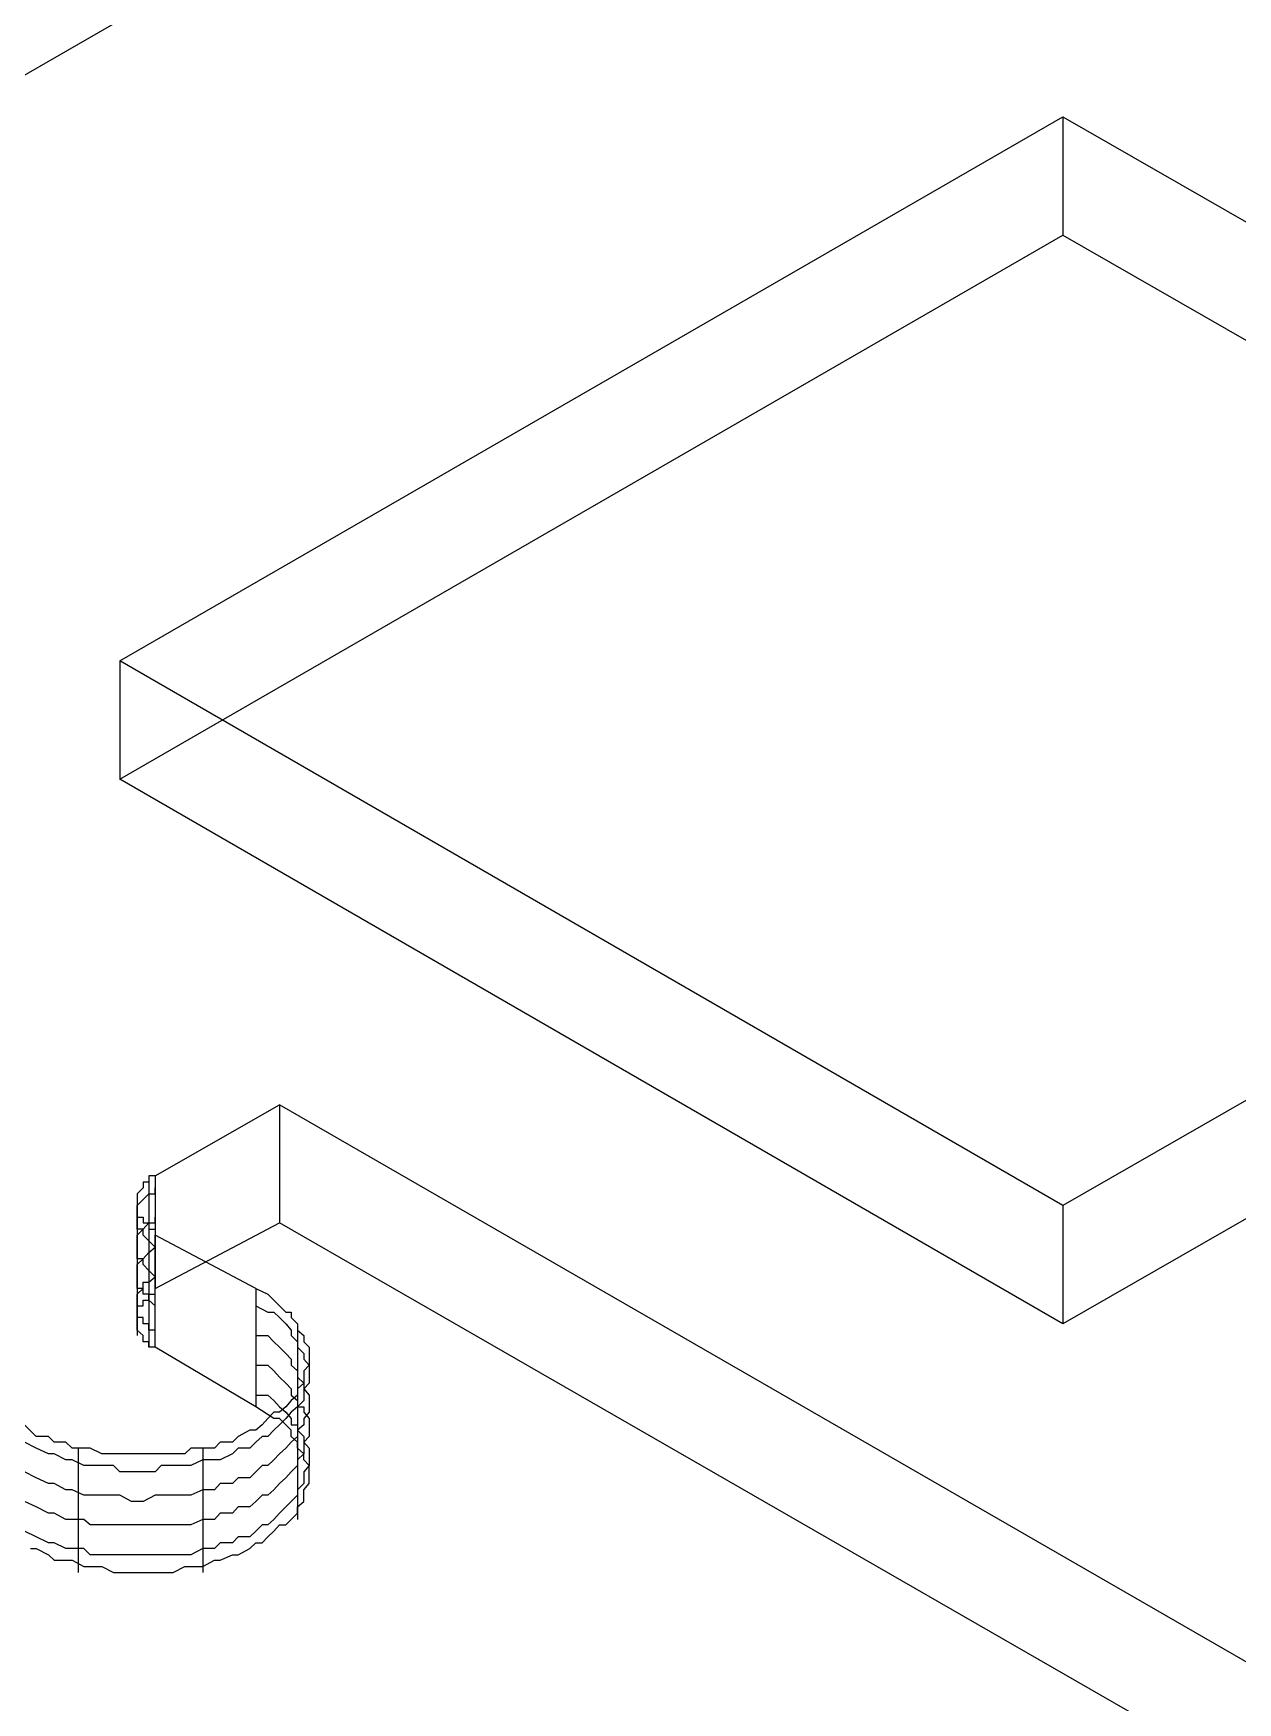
# Model space of a CAD drawing. Header units: millimetres. Extents: x 0 to 2112, y 8 to 1252.
# Drawn here: x 894.8 to 948.4, y 473 to 547.3 of the extents above; entities that cross this region are included whole.
import ezdxf

# ---------------------------------------------------------------- set-up
doc = ezdxf.new("R2010")
doc.units = ezdxf.units.MM
doc.layers.get('0').update_dxf_attribs({"linetype": 'CONTINUOUS'})

msp = doc.modelspace()

# ---------------------------------------------------------------- linework, layer by layer
at = {"color": 9}
for p, q in [((911.253, 555.202), (869.29, 530.983)), ((911.253, 555.202), (869.29, 530.983)), ((898.606, 519.384), (940.569, 543.602)), ((898.606, 519.384), (940.569, 543.602)), ((940.569, 543.602), (982.807, 519.384)), ((940.569, 543.602), (940.569, 538.339)), ((940.569, 543.602), (940.569, 538.339)), ((940.569, 543.602), (982.807, 519.384)), ((898.606, 514.121), (940.569, 538.339)), ((898.606, 514.121), (940.569, 538.339)), ((940.569, 538.339), (982.807, 514.121)), ((940.569, 538.339), (982.807, 514.121)), ((940.569, 495.138), (898.606, 519.384)), ((898.606, 519.384), (898.606, 514.121)), ((940.569, 495.138), (898.606, 519.384)), ((898.606, 519.384), (898.606, 514.121)), ((982.807, 519.384), (940.569, 495.138)), ((982.807, 519.384), (940.569, 495.138)), ((940.569, 489.878), (898.606, 514.121)), ((940.569, 489.878), (898.606, 514.121)), ((982.807, 514.121), (940.569, 489.878)), ((982.807, 514.121), (940.569, 489.878)), ((900.176, 496.461), (905.715, 499.629)), ((900.176, 496.461), (905.715, 499.629)), ((905.715, 499.629), (905.715, 494.369)), ((1125.08, 373.165), (905.715, 499.629)), ((905.715, 499.629), (905.715, 494.369)), ((1125.08, 373.165), (905.715, 499.629)), ((900.176, 496.461), (899.901, 496.461)), ((899.901, 496.461), (899.901, 496.185)), ((900.176, 496.461), (899.901, 496.461)), ((899.901, 496.461), (899.901, 496.185)), ((900.176, 496.461), (900.176, 491.444)), ((900.176, 496.461), (900.176, 496.461)), ((900.176, 496.461), (900.176, 491.444)), ((900.176, 496.461), (900.176, 496.461)), ((899.654, 495.935), (899.379, 495.66)), ((899.654, 495.935), (899.379, 495.66)), ((899.379, 495.66), (899.379, 490.4)), ((899.379, 495.66), (899.379, 495.66)), ((899.379, 495.66), (899.379, 495.66)), ((899.379, 495.66), (899.379, 495.413)), ((899.379, 495.66), (899.379, 495.66)), ((899.379, 495.66), (899.379, 495.66)), ((899.379, 495.66), (899.379, 495.413)), ((899.901, 496.185), (899.654, 496.185)), ((899.654, 496.185), (899.654, 495.935)), ((899.901, 496.185), (899.654, 496.185)), ((899.654, 496.185), (899.654, 495.935)), ((899.654, 495.935), (899.654, 495.935)), ((899.654, 495.935), (899.654, 495.935)), ((899.654, 495.413), (899.901, 495.66)), ((899.901, 496.185), (899.901, 491.197)), ((899.901, 496.185), (899.901, 496.185)), ((899.901, 496.185), (899.901, 496.185)), ((899.901, 495.66), (899.901, 495.66)), ((899.901, 495.66), (900.176, 495.66)), ((900.176, 495.66), (900.176, 495.935)), ((900.176, 495.935), (900.176, 495.66)), ((899.379, 495.138), (899.654, 495.413)), ((899.379, 495.413), (899.379, 495.413)), ((899.379, 495.413), (899.379, 495.138)), ((899.379, 495.413), (899.379, 495.413)), ((899.379, 495.413), (899.379, 495.138)), ((899.379, 494.891), (899.379, 495.138)), ((899.379, 495.138), (899.379, 495.138)), ((899.379, 495.138), (899.379, 495.138)), ((899.379, 495.138), (899.379, 494.891)), ((899.379, 495.138), (899.379, 495.138)), ((899.379, 495.138), (899.379, 494.891)), ((899.379, 494.891), (899.379, 489.599)), ((899.379, 494.616), (899.379, 494.891)), ((899.379, 494.891), (899.379, 494.891)), ((899.379, 494.891), (899.379, 494.891)), ((899.379, 494.891), (899.379, 494.891)), ((899.379, 494.891), (899.379, 494.616)), ((899.379, 494.891), (899.379, 494.891)), ((899.379, 494.891), (899.379, 494.891)), ((899.379, 494.891), (899.379, 494.616)), ((899.654, 495.413), (899.654, 495.413)), ((899.654, 495.413), (899.654, 495.413)), ((940.569, 495.138), (940.569, 489.878)), ((940.569, 495.138), (940.569, 489.878)), ((899.379, 494.369), (899.379, 494.616)), ((899.379, 494.616), (899.379, 494.616)), ((899.379, 494.616), (899.379, 494.616)), ((899.379, 494.616), (899.654, 494.616)), ((899.379, 494.616), (899.654, 494.616)), ((899.379, 494.09), (899.379, 494.369)), ((899.379, 494.369), (899.379, 494.369)), ((899.654, 494.616), (899.654, 494.369)), ((899.654, 494.616), (899.654, 494.369)), ((899.654, 494.09), (899.901, 494.369)), ((899.654, 494.369), (899.654, 494.369)), ((899.654, 494.369), (899.901, 494.369)), ((899.654, 494.369), (899.654, 494.369)), ((899.654, 494.369), (899.901, 494.369)), ((899.901, 494.369), (899.901, 489.077)), ((899.901, 494.369), (899.901, 494.369)), ((899.901, 494.369), (900.176, 494.369)), ((899.901, 494.369), (899.901, 494.09)), ((899.901, 494.369), (899.901, 494.09)), ((900.176, 494.369), (900.176, 494.616)), ((900.176, 494.616), (900.176, 494.369)), ((900.176, 491.444), (905.715, 494.369)), ((900.176, 491.444), (905.715, 494.369)), ((1125.08, 368.18), (905.715, 494.369)), ((1125.08, 368.18), (905.715, 494.369)), ((899.654, 494.09), (899.379, 494.09)), ((899.379, 494.09), (899.379, 494.09)), ((899.379, 493.815), (899.654, 494.09)), ((899.379, 493.568), (899.379, 493.815)), ((899.379, 493.815), (899.379, 493.815)), ((899.379, 493.293), (899.379, 493.568)), ((899.379, 493.568), (899.379, 493.568)), ((899.379, 493.568), (899.379, 493.568)), ((899.654, 493.815), (899.654, 494.09)), ((899.654, 494.09), (899.654, 494.09)), ((899.654, 494.09), (899.654, 494.09)), ((899.901, 493.568), (899.654, 493.815)), ((899.654, 493.815), (899.654, 493.815)), ((899.901, 494.09), (900.176, 494.09)), ((899.901, 494.09), (900.176, 494.09)), ((900.176, 493.293), (899.901, 493.568)), ((899.901, 493.568), (899.901, 493.568)), ((899.901, 493.568), (899.901, 493.568)), ((900.176, 494.09), (900.176, 493.815)), ((900.176, 494.09), (900.176, 493.815)), ((900.176, 488.83), (900.176, 493.815)), ((904.667, 491.444), (900.176, 493.815)), ((900.176, 488.83), (900.176, 493.815)), ((904.667, 491.444), (900.176, 493.815)), ((899.379, 493.046), (899.379, 493.293)), ((899.379, 493.293), (899.379, 493.293)), ((899.379, 492.767), (899.379, 493.046)), ((899.379, 493.046), (899.379, 493.046)), ((899.654, 492.767), (899.379, 492.767)), ((899.379, 492.767), (899.379, 492.767)), ((899.379, 492.52), (899.654, 492.767)), ((899.654, 492.767), (899.901, 493.046)), ((899.654, 492.52), (899.654, 492.767)), ((899.654, 492.767), (899.654, 492.767)), ((899.654, 492.767), (899.654, 492.767)), ((899.901, 493.046), (900.176, 493.293)), ((899.901, 493.046), (899.901, 493.046)), ((900.176, 493.293), (900.176, 493.293)), ((900.176, 493.293), (900.176, 493.293)), ((900.176, 493.293), (900.176, 493.046)), ((899.379, 492.245), (899.379, 492.52)), ((899.379, 492.52), (899.379, 492.52)), ((899.379, 491.97), (899.379, 492.245)), ((899.379, 492.245), (899.379, 492.245)), ((899.379, 492.245), (899.379, 492.245)), ((899.379, 491.723), (899.379, 491.97)), ((899.379, 491.97), (899.379, 491.97)), ((899.901, 492.245), (899.654, 492.52)), ((899.654, 492.52), (899.654, 492.52)), ((900.176, 491.97), (899.901, 492.245)), ((899.901, 492.245), (899.901, 492.245)), ((899.901, 492.245), (899.901, 492.245)), ((899.901, 491.723), (900.176, 491.97)), ((900.176, 491.97), (900.176, 491.97)), ((900.176, 491.97), (900.176, 491.97)), ((900.176, 491.97), (900.176, 491.723)), ((899.379, 491.444), (899.379, 491.723)), ((899.379, 491.723), (899.379, 491.723)), ((899.654, 491.444), (899.379, 491.444)), ((899.379, 491.444), (899.379, 491.444)), ((899.379, 491.197), (899.654, 491.444)), ((899.379, 490.922), (899.379, 491.197)), ((899.379, 491.197), (899.379, 491.197)), ((899.379, 491.197), (899.379, 491.197)), ((899.654, 491.444), (899.654, 491.723)), ((899.654, 491.723), (899.901, 491.723)), ((899.654, 491.197), (899.654, 491.444)), ((899.654, 491.444), (899.654, 491.444)), ((899.901, 491.197), (899.654, 491.197)), ((899.654, 491.197), (899.654, 491.197)), ((899.901, 491.723), (899.901, 491.723)), ((899.901, 490.922), (899.901, 491.197)), ((899.901, 491.197), (900.176, 491.197)), ((899.901, 491.197), (899.901, 490.922)), ((899.901, 490.922), (899.901, 491.197)), ((899.901, 490.922), (899.901, 491.197)), ((899.901, 491.197), (900.176, 491.197)), ((900.176, 491.197), (900.176, 491.444)), ((900.176, 491.197), (900.176, 491.444)), ((904.667, 491.444), (904.667, 486.184)), ((904.667, 491.444), (904.667, 486.184)), ((904.667, 491.444), (905.192, 491.197)), ((904.667, 491.444), (905.192, 491.197)), ((905.192, 491.197), (905.468, 490.922)), ((905.192, 491.197), (905.468, 490.922)), ((899.379, 490.675), (899.379, 490.922)), ((899.379, 490.922), (899.379, 490.922)), ((899.379, 490.4), (899.379, 490.675)), ((899.379, 490.675), (899.379, 490.675)), ((899.379, 490.675), (899.654, 490.675)), ((899.379, 490.4), (899.379, 490.675)), ((899.379, 490.675), (899.379, 490.675)), ((899.379, 490.4), (899.379, 490.675)), ((899.379, 490.675), (899.379, 490.675)), ((899.379, 490.675), (899.654, 490.675)), ((899.654, 490.675), (899.654, 490.922)), ((899.654, 490.922), (899.654, 490.922)), ((899.654, 490.922), (899.901, 490.922)), ((899.654, 490.675), (899.654, 490.922)), ((899.654, 490.922), (899.654, 490.922)), ((899.654, 490.922), (899.901, 490.922)), ((900.176, 490.675), (899.901, 490.922)), ((899.901, 490.922), (899.901, 490.922)), ((900.176, 490.675), (900.176, 490.675)), ((904.667, 490.675), (905.192, 490.4)), ((905.468, 490.922), (905.715, 490.675)), ((905.468, 490.922), (905.715, 490.675)), ((905.715, 490.675), (905.99, 490.4)), ((905.715, 490.675), (905.99, 490.4)), ((899.379, 490.153), (899.379, 490.4)), ((899.379, 490.4), (899.379, 490.4)), ((899.379, 490.4), (899.379, 490.153)), ((899.379, 490.153), (899.379, 490.4)), ((899.379, 490.4), (899.379, 490.4)), ((899.379, 490.4), (899.379, 490.4)), ((899.379, 490.153), (899.379, 490.4)), ((899.379, 490.4), (899.379, 490.4)), ((899.379, 489.878), (899.379, 490.153)), ((899.379, 490.153), (899.379, 490.153)), ((899.654, 490.153), (899.379, 490.153)), ((899.379, 489.878), (899.379, 490.153)), ((899.379, 490.153), (899.379, 490.153)), ((899.379, 489.599), (899.379, 489.878)), ((899.379, 489.878), (899.379, 489.878)), ((899.379, 489.878), (899.379, 489.878)), ((899.379, 489.599), (899.379, 489.878)), ((899.379, 489.878), (899.379, 489.878)), ((899.379, 489.878), (899.379, 489.878)), ((899.654, 489.878), (899.654, 490.153)), ((899.901, 489.878), (899.654, 489.878)), ((899.654, 489.878), (899.654, 489.878)), ((899.901, 489.599), (899.901, 489.878)), ((905.192, 490.4), (905.468, 490.4)), ((905.468, 490.4), (905.715, 490.153)), ((905.715, 490.153), (905.99, 489.878)), ((905.99, 490.4), (906.24, 490.4)), ((905.99, 490.4), (906.24, 490.4)), ((905.99, 489.878), (906.24, 489.599)), ((906.24, 490.4), (906.24, 490.153)), ((906.24, 490.4), (906.24, 490.153)), ((906.24, 490.153), (906.512, 489.878)), ((906.24, 490.153), (906.512, 489.878)), ((906.512, 489.878), (906.512, 484.861)), ((906.512, 489.878), (906.512, 489.599)), ((906.512, 489.878), (906.512, 489.599)), ((899.654, 489.352), (899.379, 489.599)), ((899.379, 489.599), (899.379, 489.599)), ((899.379, 489.599), (899.379, 489.352)), ((899.654, 489.352), (899.379, 489.599)), ((899.379, 489.599), (899.379, 489.599)), ((899.654, 489.077), (899.654, 489.352)), ((899.654, 489.352), (899.654, 489.352)), ((899.654, 489.077), (899.654, 489.352)), ((899.654, 489.352), (899.654, 489.352)), ((899.901, 489.077), (899.654, 489.077)), ((899.901, 489.077), (899.654, 489.077)), ((900.176, 489.599), (899.901, 489.599)), ((899.901, 489.599), (899.901, 489.599)), ((899.901, 488.83), (899.901, 489.077)), ((899.901, 489.077), (899.901, 489.077)), ((899.901, 489.077), (899.901, 488.83)), ((899.901, 488.83), (899.901, 489.077)), ((899.901, 489.077), (899.901, 489.077)), ((900.176, 489.352), (900.176, 489.599)), ((904.667, 489.352), (905.192, 489.352)), ((905.192, 489.352), (905.468, 489.077)), ((905.468, 489.077), (905.715, 488.83)), ((906.24, 489.599), (906.24, 489.352)), ((906.24, 489.352), (906.512, 489.077)), ((906.512, 489.599), (906.791, 489.352)), ((906.512, 489.599), (906.791, 489.352)), ((906.512, 489.077), (906.512, 488.83)), ((906.791, 489.352), (906.791, 489.077)), ((906.791, 489.352), (906.791, 489.077)), ((906.791, 489.077), (907.037, 488.83)), ((906.791, 489.077), (907.037, 488.83)), ((900.176, 488.83), (899.901, 488.83)), ((900.176, 488.83), (899.901, 488.83)), ((904.667, 486.184), (900.176, 488.83)), ((900.176, 488.83), (900.176, 488.83)), ((900.176, 488.83), (900.176, 488.83)), ((904.667, 486.184), (900.176, 488.83)), ((905.715, 488.83), (905.99, 488.555)), ((905.99, 488.555), (906.24, 488.304)), ((906.24, 488.304), (906.24, 488.029)), ((906.512, 488.83), (906.791, 488.555)), ((906.791, 488.555), (906.791, 488.304)), ((906.791, 488.304), (907.037, 488.029)), ((907.037, 488.83), (907.037, 488.555)), ((907.037, 488.83), (907.037, 488.555)), ((907.037, 488.555), (907.037, 488.304)), ((907.037, 488.555), (907.037, 488.304)), ((907.037, 488.304), (907.037, 488.029)), ((907.037, 488.304), (907.037, 488.029)), ((904.667, 488.029), (905.192, 488.029)), ((905.192, 488.029), (905.468, 487.782)), ((905.468, 487.782), (905.715, 487.507)), ((905.715, 487.507), (905.99, 487.232)), ((906.24, 488.029), (906.512, 487.782)), ((906.512, 487.782), (906.512, 487.507)), ((906.512, 487.507), (906.791, 487.232)), ((907.037, 488.029), (906.791, 487.782)), ((907.037, 488.029), (906.791, 487.782)), ((906.791, 487.782), (906.791, 487.507)), ((906.791, 487.782), (906.791, 487.507)), ((906.791, 487.507), (906.791, 487.232)), ((906.791, 487.507), (906.791, 487.232)), ((907.037, 488.029), (907.037, 487.782)), ((907.037, 487.782), (907.037, 487.507)), ((907.037, 487.507), (907.037, 487.232)), ((905.99, 487.232), (906.24, 486.982)), ((906.24, 486.982), (906.24, 486.706)), ((906.791, 487.232), (906.512, 486.982)), ((906.791, 487.232), (906.512, 486.982)), ((906.512, 486.982), (906.512, 486.706)), ((906.512, 486.982), (906.512, 486.706)), ((907.037, 487.232), (906.791, 486.982)), ((906.791, 487.232), (906.791, 486.982)), ((906.791, 486.982), (906.791, 486.706)), ((906.791, 486.982), (907.037, 486.706)), ((904.667, 486.706), (905.192, 486.706)), ((905.468, 485.662), (904.667, 486.184)), ((905.468, 485.662), (904.667, 486.184)), ((905.192, 486.706), (905.468, 486.459)), ((905.468, 486.459), (905.715, 486.184)), ((905.715, 486.184), (905.99, 485.937)), ((905.99, 486.184), (905.715, 485.937)), ((905.99, 486.184), (905.715, 485.937)), ((906.24, 486.459), (905.99, 486.184)), ((906.24, 486.459), (905.99, 486.184)), ((906.24, 486.706), (906.512, 486.459)), ((906.512, 486.706), (906.24, 486.459)), ((906.512, 486.706), (906.24, 486.459)), ((906.512, 486.184), (906.24, 485.937)), ((906.512, 486.706), (906.512, 481.446)), ((906.791, 486.459), (906.512, 486.184)), ((906.512, 486.459), (906.512, 486.184)), ((906.512, 486.184), (906.512, 486.184)), ((906.512, 486.184), (906.791, 486.184)), ((906.791, 486.706), (906.791, 486.459)), ((906.791, 486.184), (906.791, 485.937)), ((907.037, 486.706), (907.037, 486.459)), ((907.037, 486.459), (907.037, 486.184)), ((907.037, 486.184), (907.037, 485.937)), ((894.888, 484.861), (894.362, 485.383)), ((894.888, 484.861), (894.362, 485.383)), ((904.946, 485.383), (904.667, 485.136)), ((904.946, 485.383), (904.667, 485.136)), ((905.192, 485.662), (904.946, 485.383)), ((905.192, 485.662), (904.946, 485.383)), ((905.468, 485.937), (905.192, 485.662)), ((905.468, 485.937), (905.192, 485.662)), ((905.715, 485.937), (905.468, 485.937)), ((905.715, 485.937), (905.468, 485.937)), ((905.715, 485.662), (905.468, 485.662)), ((905.715, 485.662), (905.468, 485.662)), ((905.715, 485.383), (905.468, 485.136)), ((905.99, 485.383), (905.715, 485.662)), ((905.99, 485.662), (905.715, 485.383)), ((905.99, 485.383), (905.715, 485.662)), ((906.24, 485.937), (905.99, 485.662)), ((905.99, 485.937), (906.24, 485.662)), ((906.24, 485.136), (905.99, 485.383)), ((906.24, 485.136), (905.99, 485.383)), ((906.24, 485.662), (906.24, 485.383)), ((906.24, 485.383), (906.512, 485.383)), ((906.791, 485.383), (906.512, 485.136)), ((906.512, 485.383), (906.512, 485.136)), ((907.037, 485.937), (906.791, 485.662)), ((906.791, 485.937), (907.037, 485.662)), ((906.791, 485.662), (906.791, 485.383)), ((906.791, 485.383), (906.791, 485.383)), ((907.037, 485.662), (907.037, 485.383)), ((907.037, 485.383), (907.037, 485.136)), ((894.888, 484.339), (894.362, 484.614)), ((895.438, 484.861), (894.888, 484.861)), ((895.438, 484.861), (894.888, 484.861)), ((895.685, 484.614), (895.438, 484.861)), ((895.685, 484.614), (895.438, 484.861)), ((896.211, 484.614), (895.685, 484.614)), ((896.211, 484.614), (895.685, 484.614)), ((896.486, 484.339), (896.211, 484.614)), ((896.486, 484.339), (896.211, 484.614)), ((903.069, 484.614), (902.822, 484.339)), ((903.069, 484.614), (902.822, 484.339)), ((903.623, 484.614), (903.069, 484.614)), ((903.623, 484.614), (903.069, 484.614)), ((903.87, 484.861), (903.623, 484.614)), ((903.87, 484.861), (903.623, 484.614)), ((904.392, 485.136), (903.87, 484.861)), ((904.392, 485.136), (903.87, 484.861)), ((904.667, 485.136), (904.392, 485.136)), ((904.667, 485.136), (904.392, 485.136)), ((904.667, 484.614), (904.392, 484.339)), ((904.946, 484.861), (904.667, 484.614)), ((905.192, 484.861), (904.946, 484.861)), ((905.468, 485.136), (905.192, 484.861)), ((906.24, 484.614), (905.99, 484.339)), ((906.24, 484.861), (906.24, 485.136)), ((906.24, 484.861), (906.24, 485.136)), ((906.512, 484.614), (906.24, 484.861)), ((906.512, 484.861), (906.24, 484.614)), ((906.512, 484.614), (906.24, 484.861)), ((906.512, 485.136), (906.512, 484.861)), ((906.512, 485.136), (906.791, 484.861)), ((906.512, 484.861), (906.512, 484.614)), ((906.512, 484.339), (906.512, 484.614)), ((906.512, 484.339), (906.512, 484.614)), ((907.037, 484.861), (906.791, 484.614)), ((906.791, 484.861), (906.791, 484.614)), ((906.791, 484.614), (906.791, 484.339)), ((906.791, 484.614), (907.037, 484.339)), ((907.037, 485.136), (907.037, 484.861)), ((895.438, 484.089), (894.888, 484.339)), ((895.685, 484.089), (895.438, 484.089)), ((896.211, 483.814), (895.685, 484.089)), ((896.486, 483.814), (896.211, 483.814)), ((897.008, 484.339), (896.486, 484.339)), ((897.008, 484.339), (896.486, 484.339)), ((897.008, 483.567), (896.486, 483.814)), ((896.761, 484.339), (896.761, 479.076)), ((897.283, 484.339), (897.008, 484.339)), ((897.283, 484.339), (897.008, 484.339)), ((897.805, 484.089), (897.283, 484.339)), ((897.805, 484.089), (897.283, 484.339)), ((898.331, 484.089), (897.805, 484.089)), ((898.331, 484.089), (897.805, 484.089)), ((898.606, 484.089), (898.331, 484.089)), ((898.606, 484.089), (898.331, 484.089)), ((899.128, 484.089), (898.606, 484.089)), ((899.128, 484.089), (898.606, 484.089)), ((899.654, 484.089), (899.128, 484.089)), ((899.654, 484.089), (899.128, 484.089)), ((900.176, 484.089), (899.654, 484.089)), ((900.176, 484.089), (899.654, 484.089)), ((900.451, 484.089), (900.176, 484.089)), ((900.451, 484.089), (900.176, 484.089)), ((900.977, 484.089), (900.451, 484.089)), ((900.977, 484.089), (900.451, 484.089)), ((901.499, 484.089), (900.977, 484.089)), ((901.499, 484.089), (900.977, 484.089)), ((901.774, 484.339), (901.499, 484.089)), ((901.774, 484.339), (901.499, 484.089)), ((902.3, 484.339), (901.774, 484.339)), ((902.3, 484.339), (901.774, 484.339)), ((902.3, 483.814), (901.774, 483.567)), ((902.3, 484.339), (902.3, 479.076)), ((902.822, 484.339), (902.3, 484.339)), ((902.822, 484.339), (902.3, 484.339)), ((902.822, 483.814), (902.3, 483.814)), ((903.069, 483.814), (902.822, 483.814)), ((903.623, 484.089), (903.069, 483.814)), ((903.87, 484.339), (903.623, 484.089)), ((904.392, 484.339), (903.87, 484.339)), ((905.468, 483.814), (905.192, 483.567)), ((905.715, 484.089), (905.468, 483.814)), ((905.99, 484.339), (905.715, 484.089)), ((906.791, 484.089), (906.512, 484.339)), ((906.791, 484.089), (906.512, 484.339)), ((906.791, 484.089), (906.512, 483.814)), ((906.512, 483.814), (906.512, 483.567)), ((906.791, 484.339), (906.791, 484.089)), ((906.791, 483.814), (906.791, 484.089)), ((906.791, 483.814), (906.791, 484.089)), ((907.037, 483.567), (906.791, 483.814)), ((907.037, 483.567), (906.791, 483.814)), ((907.037, 484.339), (907.037, 484.089)), ((907.037, 484.089), (907.037, 483.814)), ((907.037, 483.814), (907.037, 483.567)), ((894.888, 483.016), (894.362, 483.291)), ((895.438, 482.766), (894.888, 483.016)), ((897.283, 483.567), (897.008, 483.567)), ((897.805, 483.567), (897.283, 483.567)), ((898.331, 483.567), (897.805, 483.567)), ((898.606, 483.291), (898.331, 483.567)), ((899.128, 483.291), (898.606, 483.291)), ((899.654, 483.291), (899.128, 483.291)), ((900.176, 483.291), (899.654, 483.291)), ((900.451, 483.567), (900.176, 483.291)), ((900.977, 483.567), (900.451, 483.567)), ((901.499, 483.567), (900.977, 483.567)), ((901.774, 483.567), (901.499, 483.567)), ((903.87, 483.016), (903.623, 482.766)), ((904.392, 483.016), (903.87, 483.016)), ((904.667, 483.291), (904.392, 483.016)), ((904.946, 483.567), (904.667, 483.291)), ((905.192, 483.567), (904.946, 483.567)), ((905.99, 483.016), (905.715, 482.766)), ((906.24, 483.291), (905.99, 483.016)), ((906.512, 483.567), (906.24, 483.291)), ((907.037, 483.567), (906.791, 483.291)), ((906.791, 483.291), (906.791, 483.016)), ((906.791, 483.016), (906.791, 482.766)), ((907.037, 483.291), (907.037, 483.567)), ((907.037, 483.291), (907.037, 483.567)), ((907.037, 483.016), (907.037, 483.291)), ((907.037, 483.016), (907.037, 483.291)), ((907.037, 482.766), (907.037, 483.016)), ((907.037, 482.766), (907.037, 483.016)), ((895.685, 482.766), (895.438, 482.766)), ((896.211, 482.491), (895.685, 482.766)), ((896.486, 482.491), (896.211, 482.491)), ((897.008, 482.244), (896.486, 482.491)), ((902.3, 482.491), (901.774, 482.244)), ((902.822, 482.491), (902.3, 482.491)), ((903.069, 482.766), (902.822, 482.491)), ((903.623, 482.766), (903.069, 482.766)), ((905.468, 482.491), (905.192, 482.244)), ((905.715, 482.766), (905.468, 482.491)), ((906.791, 482.766), (906.512, 482.491)), ((906.512, 482.491), (906.512, 482.244)), ((906.791, 482.491), (907.037, 482.766)), ((906.791, 482.491), (907.037, 482.766)), ((906.791, 482.244), (906.791, 482.491)), ((906.791, 482.244), (906.791, 482.491)), ((894.888, 481.722), (894.362, 481.969)), ((895.438, 481.446), (894.888, 481.722)), ((897.283, 482.244), (897.008, 482.244)), ((897.805, 482.244), (897.283, 482.244)), ((898.331, 482.244), (897.805, 482.244)), ((898.606, 482.244), (898.331, 482.244)), ((899.128, 481.969), (898.606, 482.244)), ((899.654, 481.969), (899.128, 481.969)), ((900.176, 482.244), (899.654, 481.969)), ((900.451, 482.244), (900.176, 482.244)), ((900.977, 482.244), (900.451, 482.244)), ((901.499, 482.244), (900.977, 482.244)), ((901.774, 482.244), (901.499, 482.244)), ((903.87, 481.722), (903.623, 481.446)), ((904.392, 481.722), (903.87, 481.722)), ((904.667, 481.969), (904.392, 481.722)), ((904.946, 482.244), (904.667, 481.969)), ((905.192, 482.244), (904.946, 482.244)), ((905.99, 481.722), (905.715, 481.446)), ((906.24, 481.969), (905.99, 481.722)), ((906.512, 482.244), (906.24, 481.969)), ((906.512, 481.722), (906.791, 481.969)), ((906.512, 481.722), (906.791, 481.969)), ((906.512, 481.446), (906.512, 481.722)), ((906.512, 481.446), (906.512, 481.722)), ((906.791, 481.969), (906.791, 482.244)), ((906.791, 481.969), (906.791, 482.244)), ((895.685, 481.446), (895.438, 481.446)), ((896.211, 481.171), (895.685, 481.446)), ((896.486, 481.171), (896.211, 481.171)), ((897.008, 481.171), (896.486, 481.171)), ((897.283, 480.921), (897.008, 481.171)), ((897.805, 480.921), (897.283, 480.921)), ((898.331, 480.921), (897.805, 480.921)), ((898.606, 480.921), (898.331, 480.921)), ((899.128, 480.921), (898.606, 480.921)), ((899.654, 480.921), (899.128, 480.921)), ((900.176, 480.921), (899.654, 480.921)), ((900.451, 480.921), (900.176, 480.921)), ((900.977, 480.921), (900.451, 480.921)), ((901.499, 480.921), (900.977, 480.921)), ((901.774, 480.921), (901.499, 480.921)), ((902.3, 481.171), (901.774, 480.921)), ((902.822, 481.171), (902.3, 481.171)), ((903.069, 481.446), (902.822, 481.171)), ((903.623, 481.446), (903.069, 481.446)), ((904.946, 480.921), (904.667, 480.646)), ((905.192, 480.921), (904.946, 480.921)), ((905.468, 481.171), (905.192, 480.921)), ((905.715, 481.446), (905.468, 481.171)), ((905.468, 480.646), (905.715, 480.921)), ((905.468, 480.646), (905.715, 480.921)), ((905.715, 480.921), (905.99, 480.921)), ((905.715, 480.921), (905.99, 480.921)), ((905.99, 480.921), (906.24, 481.171)), ((905.99, 480.921), (906.24, 481.171)), ((906.24, 481.171), (906.512, 481.446)), ((906.24, 481.171), (906.512, 481.446)), ((906.512, 481.446), (906.512, 481.171)), ((894.888, 480.399), (894.362, 480.646)), ((895.438, 480.123), (894.888, 480.399)), ((895.685, 480.123), (895.438, 480.123)), ((896.211, 479.873), (895.685, 480.123)), ((903.069, 480.123), (902.822, 479.873)), ((903.623, 480.123), (903.069, 480.123)), ((903.87, 480.399), (903.623, 480.123)), ((904.392, 480.399), (903.87, 480.399)), ((904.667, 480.646), (904.392, 480.399)), ((904.392, 479.873), (904.667, 480.123)), ((904.392, 479.873), (904.667, 480.123)), ((904.667, 480.123), (904.946, 480.123)), ((904.667, 480.123), (904.946, 480.123)), ((904.946, 480.123), (905.192, 480.399)), ((904.946, 480.123), (905.192, 480.399)), ((905.192, 480.399), (905.468, 480.646)), ((905.192, 480.399), (905.468, 480.646)), ((894.637, 479.873), (894.888, 479.873)), ((894.637, 479.873), (894.888, 479.873)), ((894.888, 479.873), (895.438, 479.598)), ((894.888, 479.873), (895.438, 479.598)), ((895.438, 479.598), (895.685, 479.351)), ((895.438, 479.598), (895.685, 479.351)), ((895.685, 479.351), (896.211, 479.351)), ((895.685, 479.351), (896.211, 479.351)), ((896.486, 479.873), (896.211, 479.873)), ((896.211, 479.351), (896.486, 479.351)), ((896.211, 479.351), (896.486, 479.351)), ((897.008, 479.873), (896.486, 479.873)), ((896.486, 479.351), (897.008, 479.076)), ((896.486, 479.351), (897.008, 479.076)), ((897.283, 479.598), (897.008, 479.873)), ((897.805, 479.598), (897.283, 479.598)), ((898.331, 479.598), (897.805, 479.598)), ((898.606, 479.598), (898.331, 479.598)), ((899.128, 479.598), (898.606, 479.598)), ((899.654, 479.598), (899.128, 479.598)), ((900.176, 479.598), (899.654, 479.598)), ((900.451, 479.598), (900.176, 479.598)), ((900.977, 479.598), (900.451, 479.598)), ((901.499, 479.598), (900.977, 479.598)), ((901.774, 479.598), (901.499, 479.598)), ((902.3, 479.873), (901.774, 479.598)), ((902.822, 479.873), (902.3, 479.873)), ((902.3, 479.076), (902.822, 479.351)), ((902.3, 479.076), (902.822, 479.351)), ((902.822, 479.351), (903.069, 479.351)), ((902.822, 479.351), (903.069, 479.351)), ((903.069, 479.351), (903.623, 479.598)), ((903.069, 479.351), (903.623, 479.598)), ((903.623, 479.598), (903.87, 479.598)), ((903.623, 479.598), (903.87, 479.598)), ((903.87, 479.598), (904.392, 479.873)), ((903.87, 479.598), (904.392, 479.873)), ((896.761, 479.076), (896.761, 478.801)), ((897.008, 479.076), (897.283, 479.076)), ((897.008, 479.076), (897.283, 479.076)), ((897.283, 479.076), (897.805, 479.076)), ((897.283, 479.076), (897.805, 479.076)), ((897.805, 479.076), (898.331, 478.801)), ((897.805, 479.076), (898.331, 478.801)), ((898.331, 478.801), (898.606, 478.801)), ((898.331, 478.801), (898.606, 478.801)), ((898.606, 478.801), (899.128, 478.801)), ((898.606, 478.801), (899.128, 478.801)), ((899.128, 478.801), (899.654, 478.801)), ((899.128, 478.801), (899.654, 478.801)), ((899.654, 478.801), (900.176, 478.801)), ((899.654, 478.801), (900.176, 478.801)), ((900.176, 478.801), (900.451, 478.801)), ((900.176, 478.801), (900.451, 478.801)), ((900.451, 478.801), (900.977, 478.801)), ((900.451, 478.801), (900.977, 478.801)), ((900.977, 478.801), (901.499, 479.076)), ((900.977, 478.801), (901.499, 479.076)), ((901.499, 479.076), (901.774, 479.076)), ((901.499, 479.076), (901.774, 479.076)), ((901.774, 479.076), (902.3, 479.076)), ((901.774, 479.076), (902.3, 479.076)), ((902.3, 479.076), (902.3, 478.801))]:
    msp.add_line(p, q, dxfattribs=at)

doc.saveas('drawing.dxf')
